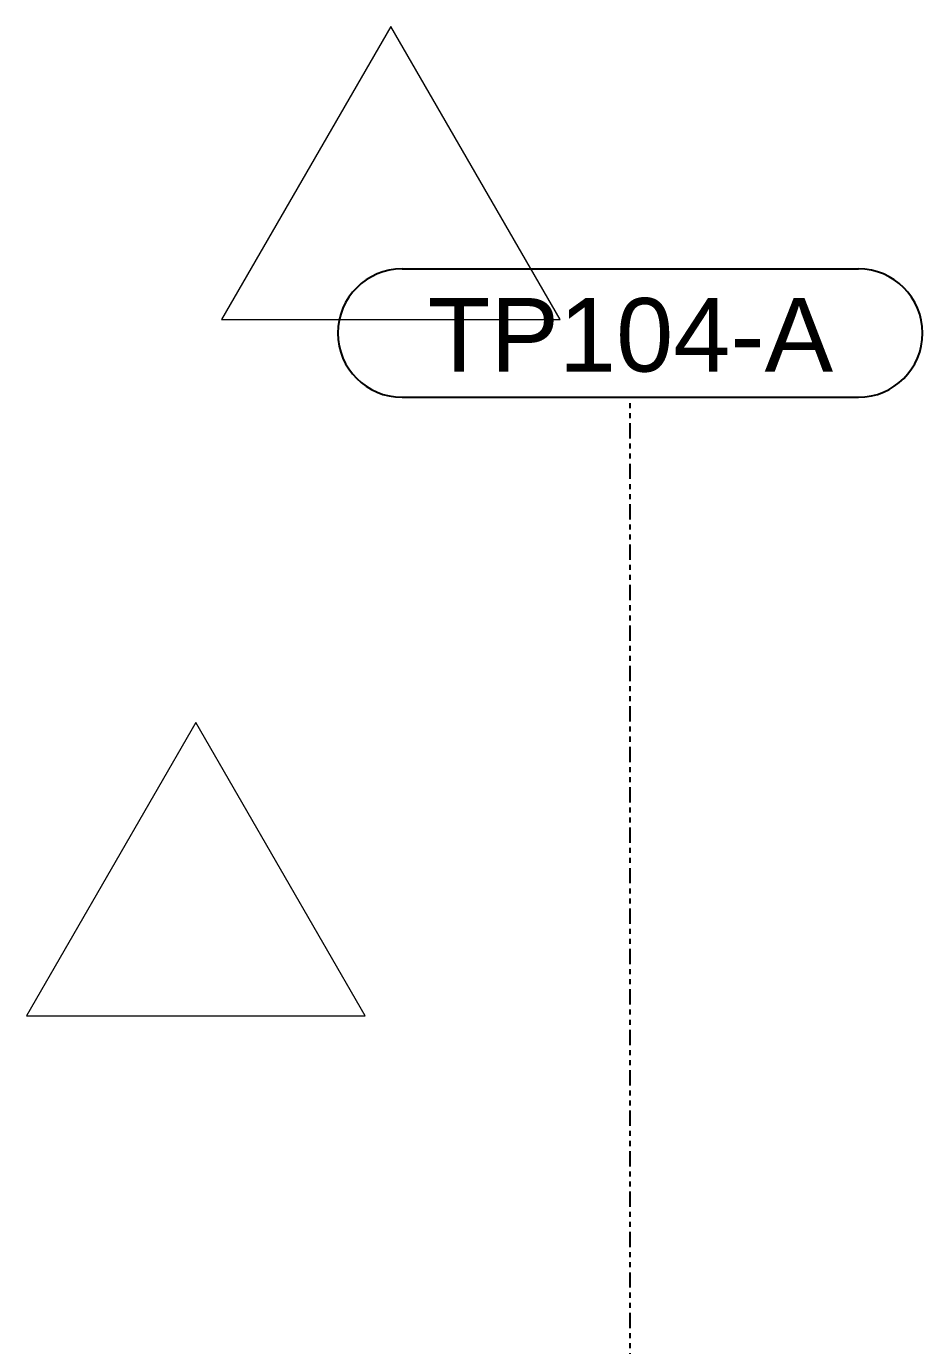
# Model space of a CAD drawing. Header units: inches. Extents: x 209270 to 234360, y -180214 to -150194.
# Drawn here: x 227438 to 228835, y -154670 to -152613 of the extents above; entities that cross this region are included whole.
import ezdxf

# ---------------------------------------------------------------- set-up
doc = ezdxf.new("R2010")
doc.units = ezdxf.units.IN
doc.header["$LTSCALE"] = 10
doc.header["$MEASUREMENT"] = 0
doc.linetypes.add('DXK_LINE_DOT5', pattern=[7.8785, 2.979, -0.9799, 0.9799, -0.9799, 0.9799, -0.9799])
doc.layers.get('0').update_dxf_attribs({"color": 1})
for name, color, linetype in [('_BLUE_0', 5, 'Continuous'), ('_BLUE_10', 5, 'Continuous'), ('_BLUE_2', 5, 'Continuous')]:
    doc.layers.add(name, color=color, linetype=linetype)
doc.layers.add('REV-F', color=1, linetype='Continuous', lineweight=9)
doc.styles.add('Arial', font='arial.ttf', dxfattribs={"height": 0.2})

# ---------------------------------------------------------------- blocks, each defined once
blk = doc.blocks.new('A$Cdd6af47b')
at = {"layer": 'REV-F'}
blk.add_lwpolyline([(-263.9, 457), (-527.7, 0), (0, 0)], close=True, dxfattribs=at)
blk = doc.blocks.new('MECH_DRAWING')
at = {"layer": 'REV-F'}
for p in [(228269.8, -153070.4), (227965.7, -154155.7, 0)]:
    blk.add_blockref('A$Cdd6af47b', p, dxfattribs=at)
blk = doc.blocks.new('GridLine-116860372-116904 - 114867')
at = {"layer": '_BLUE_10', "linetype": 'Continuous'}
for p, q in [((23506.1, 27911.7), (24395.1, 27911.7)), ((23506.1, 27661.7), (24395.1, 27661.7))]:
    blk.add_line(p, q, dxfattribs=at)
for centre, start, end in [((23506.1, 27786.7), 90, 270), ((24395.1, 27786.7), 270, 90)]:
    blk.add_arc(centre, 125, start, end, dxfattribs=at)
at = {"layer": '_BLUE_2', "linetype": 'DXK_LINE_DOT5'}
blk.add_line((23950.6, 12454.5), (23950.6, 27661.7), dxfattribs=at)
at = {"layer": '_BLUE_10', "linetype": 'Continuous', "style": 'Arial'}
blk.add_text('TP104-A', height=143.26, dxfattribs=at).set_placement((23556.1, 27711.7))
blk = doc.blocks.new('STR_DRAWING')
at = {"layer": '_BLUE_0', "xscale": 0.8, "yscale": 0.8, "zscale": 0.8}
blk.add_blockref('GridLine-116860372-116904 - 114867', (971.5, 4264.2), dxfattribs=at)

msp = doc.modelspace()

# ---------------------------------------------------------------- block references
for name, p in [('MECH_DRAWING', (0, 0)), ('STR_DRAWING', (208247, -179585))]:
    msp.add_blockref(name, p)

doc.saveas('drawing.dxf')
